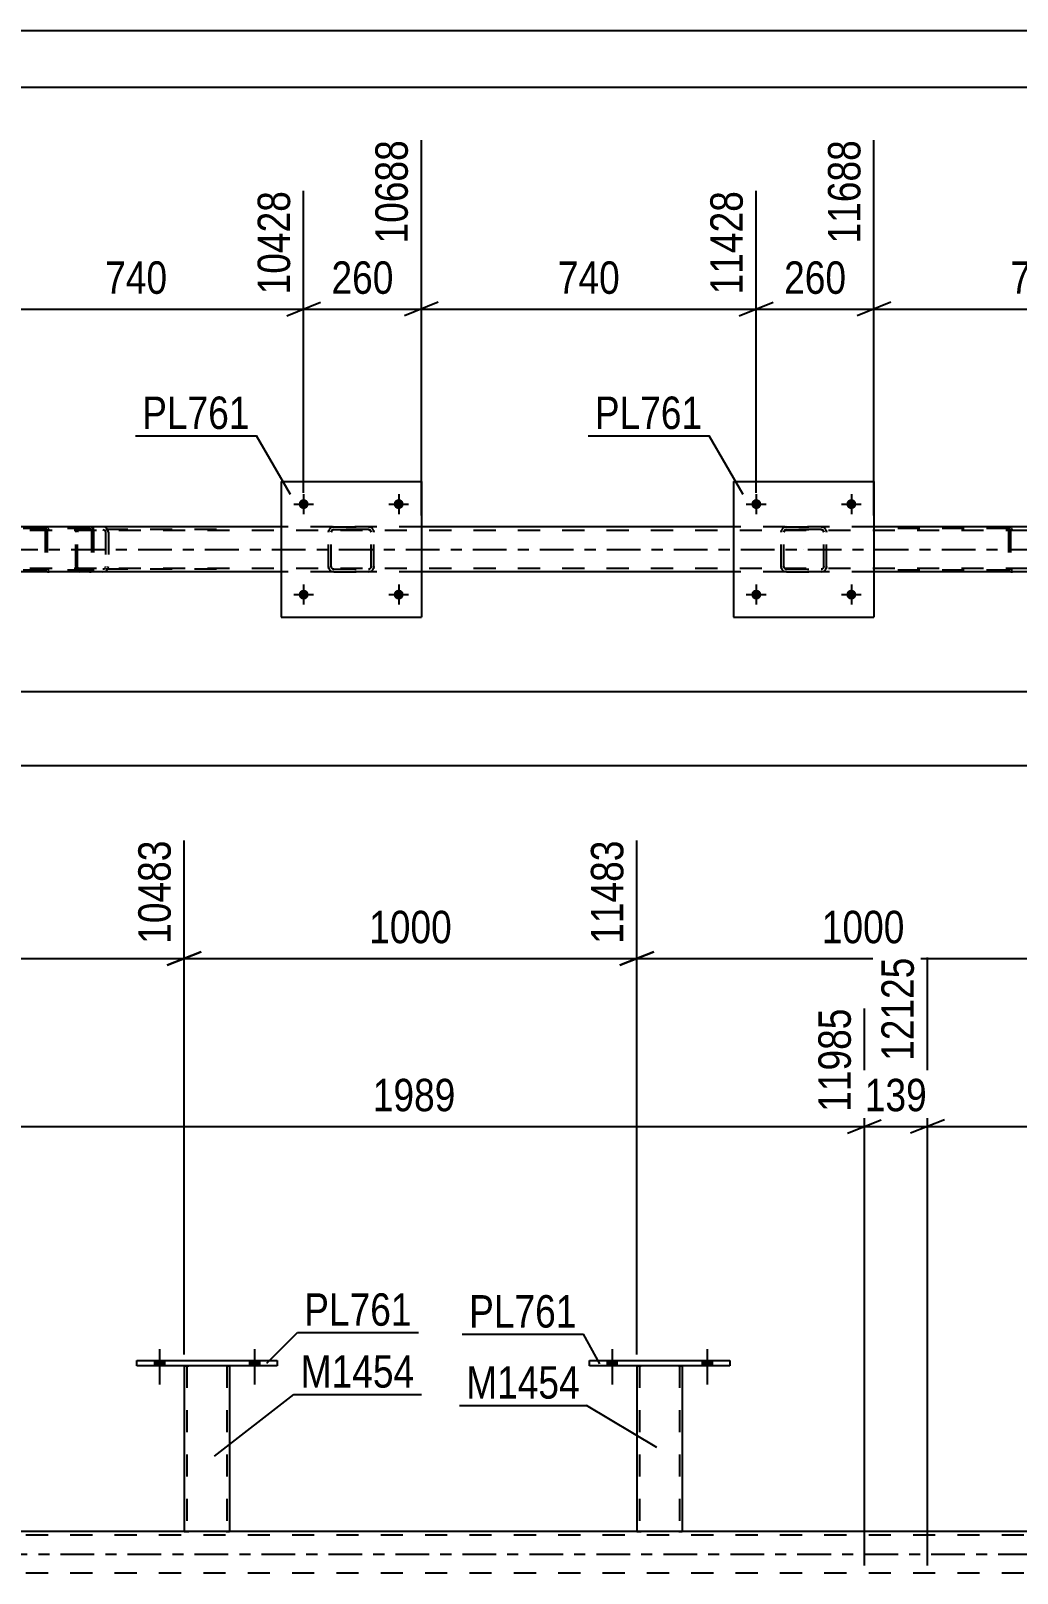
# Model space of a CAD drawing. Header units: millimetres. Extents: x 0 to 841, y 0 to 594.
# Drawn here: x 484 to 571.1, y 457.7 to 594 of the extents above; entities that cross this region are included whole.
import ezdxf

# ---------------------------------------------------------------- set-up
doc = ezdxf.new("R2010")
doc.units = ezdxf.units.MM
doc.linetypes.add('DXK_LINE_DOT2', pattern=[3.9198, 1.9599, -1.9599])
doc.linetypes.add('DXK_LINE_DOT3', pattern=[5.9187, 2.979, -0.9799, 0.9799, -0.9799])
doc.styles.add('Arial Narrow', font='ARIALN.TTF', dxfattribs={"height": 0.2})

# ---------------------------------------------------------------- blocks, each defined once
blk = doc.blocks.new('Unknown-318885883-1135')
at = {"color": 5, "linetype": 'Continuous'}
for p, q in [((841, 594), (0, 594)), ((836, 589), (5, 589))]:
    blk.add_line(p, q, dxfattribs=at)
blk = doc.blocks.new('Part-318885883-5160 - 5088')
at = {"color": 7, "linetype": 'DXK_LINE_DOT2'}
for p, q in [((487.99, 549.87), (487.97, 549.69)), ((487.97, 546.65), (487.97, 549.69)), ((488.05, 550.03), (487.99, 549.87)), ((488.14, 550.13), (488.05, 550.03)), ((488.11, 549.69), (488.12, 549.78)), ((488.11, 546.65), (488.11, 549.69)), ((488.12, 549.78), (488.15, 549.86)), ((488.24, 550.17), (488.14, 550.13)), ((488.15, 549.86), (488.19, 549.91)), ((488.19, 549.91), (488.24, 549.93)), ((500.4, 550.17), (488.24, 550.17)), ((500.4, 549.93), (488.24, 549.93)), ((489.52, 549.93), (489.52, 550.17)), ((490.53, 550.13), (490.33, 550.17)), ((490.33, 549.93), (490.43, 549.91)), ((490.43, 549.91), (490.51, 549.86)), ((490.51, 549.86), (490.56, 549.78)), ((490.56, 549.78), (490.58, 549.69)), ((490.58, 549.69), (490.58, 546.65)), ((490.82, 549.77), (490.8, 549.87)), ((490.84, 549.69), (490.82, 549.77)), ((490.84, 549.69), (490.84, 546.65)), ((487.97, 546.65), (487.99, 546.46)), ((488.12, 546.55), (488.11, 546.65)), ((490.58, 546.65), (490.56, 546.55)), ((490.82, 546.56), (490.84, 546.65)), ((487.99, 546.46), (488.05, 546.31)), ((488.05, 546.31), (488.14, 546.2)), ((488.15, 546.48), (488.12, 546.55)), ((488.14, 546.2), (488.24, 546.17)), ((488.19, 546.42), (488.15, 546.48)), ((488.24, 546.41), (488.19, 546.42)), ((500.4, 546.41), (488.24, 546.41)), ((500.4, 546.17), (488.24, 546.17)), ((489.52, 546.17), (489.52, 546.41)), ((490.43, 546.42), (490.33, 546.41)), ((490.33, 546.17), (490.53, 546.2)), ((490.51, 546.48), (490.43, 546.42)), ((490.56, 546.55), (490.51, 546.48)), ((490.8, 546.46), (490.82, 546.56))]:
    blk.add_line(p, q, dxfattribs=at)
for centre, start, end in [((490.35, 549.67), 23.8494, 68.8059), ((490.35, 546.66), 291.1941, 336.1506)]:
    blk.add_arc(centre, 0.492, start, end, dxfattribs=at)
blk = doc.blocks.new('Part-318885883-5200 - 5088')
at = {"color": 7, "linetype": 'DXK_LINE_DOT2'}
for p, q in [((489.18, 550.17), (473.85, 550.17)), ((489.18, 550.01), (473.85, 550.01)), ((485.29, 549.97), (485.26, 549.85)), ((485.26, 549.85), (485.26, 546.49)), ((485.43, 549.85), (485.44, 549.91)), ((485.43, 549.85), (485.43, 546.49)), ((485.44, 549.91), (485.48, 549.96)), ((485.6, 550.17), (485.47, 550.14)), ((485.48, 549.96), (485.54, 549.99)), ((485.54, 549.99), (485.6, 550.01)), ((489.31, 550.14), (489.18, 550.17)), ((489.18, 550.01), (489.24, 549.99)), ((489.24, 549.99), (489.27, 549.98)), ((489.27, 549.98), (489.3, 549.96)), ((489.3, 549.96), (489.33, 549.91)), ((489.33, 549.91), (489.35, 549.85)), ((489.35, 549.85), (489.35, 546.49)), ((489.52, 549.85), (489.49, 549.97)), ((489.52, 549.85), (489.52, 546.49)), ((489.18, 546.33), (473.85, 546.33)), ((489.18, 546.17), (473.85, 546.17)), ((485.26, 546.49), (485.29, 546.36)), ((485.44, 546.43), (485.43, 546.49)), ((485.48, 546.37), (485.44, 546.43)), ((485.47, 546.19), (485.6, 546.17)), ((485.48, 546.37), (485.51, 546.35)), ((485.51, 546.35), (485.54, 546.34)), ((485.54, 546.34), (485.6, 546.33)), ((489.24, 546.34), (489.18, 546.33)), ((489.18, 546.17), (489.31, 546.19)), ((489.3, 546.37), (489.24, 546.34)), ((489.33, 546.43), (489.3, 546.37)), ((489.35, 546.49), (489.33, 546.43)), ((489.49, 546.36), (489.52, 546.49))]:
    blk.add_line(p, q, dxfattribs=at)
for centre, start, end in [((485.59, 549.83), 110.7583, 155.68), ((489.19, 549.83), 24.32, 69.2417), ((485.59, 546.5), 204.32, 249.2417), ((489.19, 546.5), 290.7583, 335.68)]:
    blk.add_arc(centre, 0.331, start, end, dxfattribs=at)
blk = doc.blocks.new('Part-318885883-5117 - 5088')
at = {"color": 7, "linetype": 'DXK_LINE_DOT2'}
for p, q in [((768.09, 549.85), (90.98, 549.85)), ((518.49, 550.17), (506.09, 550.17)), ((558.49, 550.17), (546.09, 550.17)), ((768.09, 546.49), (90.98, 546.49)), ((518.49, 546.17), (506.09, 546.17)), ((558.49, 546.17), (546.09, 546.17))]:
    blk.add_line(p, q, dxfattribs=at)
at = {"color": 2, "linetype": 'Continuous'}
for p, q in [((506.09, 550.17), (478.49, 550.17)), ((546.09, 550.17), (518.49, 550.17)), ((586.1, 550.17), (558.49, 550.17)), ((506.09, 546.17), (478.49, 546.17)), ((546.09, 546.17), (518.49, 546.17)), ((586.1, 546.17), (558.49, 546.17))]:
    blk.add_line(p, q, dxfattribs=at)
at = {"color": 7, "linetype": 'DXK_LINE_DOT3'}
blk.add_line((90.98, 548.17), (768.09, 548.17), dxfattribs=at)
blk = doc.blocks.new('Part-318885883-5227 - 5088')
at = {"color": 2, "linetype": 'Continuous'}
for p, q in [((506.09, 554.17), (506.09, 542.17)), ((506.09, 554.17), (518.49, 554.17)), ((518.49, 554.17), (518.49, 542.17)), ((506.09, 542.17), (518.49, 542.17))]:
    blk.add_line(p, q, dxfattribs=at)
blk = doc.blocks.new('Part-318885883-5187 - 5088')
at = {"color": 7, "linetype": 'DXK_LINE_DOT2'}
for p, q in [((574.31, 550.17), (558.98, 550.17)), ((574.31, 550.01), (558.98, 550.01)), ((570.42, 549.97), (570.39, 549.85)), ((570.39, 549.85), (570.39, 546.49)), ((570.56, 549.85), (570.58, 549.91)), ((570.56, 549.85), (570.56, 546.49)), ((570.58, 549.91), (570.61, 549.96)), ((570.74, 550.17), (570.6, 550.14)), ((570.61, 549.96), (570.67, 549.99)), ((570.67, 549.99), (570.74, 550.01)), ((574.44, 550.14), (574.31, 550.17)), ((574.31, 550.01), (574.38, 549.99)), ((574.38, 549.99), (574.4, 549.98)), ((574.4, 549.98), (574.43, 549.96)), ((574.43, 549.96), (574.47, 549.91)), ((574.47, 549.91), (574.48, 549.85)), ((574.48, 549.85), (574.48, 546.49)), ((574.65, 549.85), (574.63, 549.97)), ((574.65, 549.85), (574.65, 546.49)), ((574.31, 546.33), (558.98, 546.33)), ((574.31, 546.17), (558.98, 546.17)), ((570.39, 546.49), (570.42, 546.36)), ((570.58, 546.43), (570.56, 546.49)), ((570.61, 546.37), (570.58, 546.43)), ((570.6, 546.19), (570.74, 546.17)), ((570.61, 546.37), (570.65, 546.35)), ((570.65, 546.35), (570.67, 546.34)), ((570.67, 546.34), (570.74, 546.33)), ((574.38, 546.34), (574.31, 546.33)), ((574.31, 546.17), (574.44, 546.19)), ((574.43, 546.37), (574.38, 546.34)), ((574.47, 546.43), (574.43, 546.37)), ((574.48, 546.49), (574.47, 546.43)), ((574.63, 546.36), (574.65, 546.49))]:
    blk.add_line(p, q, dxfattribs=at)
for centre, start, end in [((570.72, 549.83), 110.7583, 155.68), ((574.32, 549.83), 24.32, 69.2417), ((570.72, 546.5), 204.32, 249.2417), ((574.32, 546.5), 290.7583, 335.68)]:
    blk.add_arc(centre, 0.331, start, end, dxfattribs=at)
blk = doc.blocks.new('Part-318885883-5274 - 5088')
at = {"color": 7, "linetype": 'DXK_LINE_DOT2'}
for p, q in [((510.29, 549.69), (510.33, 549.87)), ((510.33, 549.87), (510.29, 549.69)), ((510.29, 546.65), (510.29, 549.69)), ((510.53, 549.69), (510.55, 549.78)), ((510.55, 549.78), (510.53, 549.69)), ((510.53, 546.65), (510.53, 549.69)), ((510.55, 549.78), (510.6, 549.86)), ((510.6, 549.86), (510.55, 549.78)), ((510.59, 550.13), (510.77, 550.17)), ((510.77, 550.17), (510.59, 550.13)), ((510.6, 549.86), (510.68, 549.91)), ((510.68, 549.91), (510.6, 549.86)), ((510.68, 549.91), (510.77, 549.93)), ((510.77, 549.93), (510.68, 549.91)), ((510.77, 550.17), (513.81, 550.17)), ((510.77, 550.17), (510.77, 550.17)), ((510.77, 550.17), (513.81, 550.17)), ((510.77, 549.93), (513.81, 549.93)), ((510.77, 549.93), (510.77, 549.93)), ((513.81, 549.93), (510.77, 549.93)), ((513.81, 550.17), (513.81, 550.17)), ((513.81, 550.17), (514, 550.13)), ((514, 550.13), (513.81, 550.17)), ((513.81, 549.93), (513.81, 549.93)), ((513.81, 549.93), (513.91, 549.91)), ((513.91, 549.91), (513.81, 549.93)), ((513.91, 549.91), (513.98, 549.86)), ((513.98, 549.86), (513.91, 549.91)), ((513.98, 549.86), (514.04, 549.78)), ((514.04, 549.78), (513.98, 549.86)), ((514.04, 549.78), (514.05, 549.69)), ((514.05, 549.69), (514.04, 549.78)), ((514.05, 546.65), (514.05, 549.69)), ((514.26, 549.87), (514.29, 549.69)), ((514.29, 549.69), (514.26, 549.87)), ((514.29, 546.65), (514.29, 549.69)), ((510.33, 546.46), (510.29, 546.65)), ((510.29, 546.65), (510.33, 546.46)), ((510.55, 546.55), (510.53, 546.65)), ((510.53, 546.65), (510.55, 546.55)), ((514.05, 546.65), (514.04, 546.55)), ((514.04, 546.55), (514.05, 546.65)), ((514.29, 546.65), (514.26, 546.46)), ((514.26, 546.46), (514.29, 546.65)), ((510.6, 546.48), (510.55, 546.55)), ((510.55, 546.55), (510.6, 546.48)), ((510.77, 546.17), (510.59, 546.2)), ((510.59, 546.2), (510.77, 546.17)), ((510.68, 546.42), (510.6, 546.48)), ((510.6, 546.48), (510.68, 546.42)), ((510.77, 546.41), (510.68, 546.42)), ((510.68, 546.42), (510.77, 546.41)), ((510.77, 546.41), (513.81, 546.41)), ((510.77, 546.41), (510.77, 546.41)), ((510.77, 546.41), (513.81, 546.41)), ((510.77, 546.17), (513.81, 546.17)), ((510.77, 546.17), (510.77, 546.17)), ((510.77, 546.17), (513.81, 546.17)), ((513.91, 546.42), (513.81, 546.41)), ((513.81, 546.41), (513.91, 546.42)), ((513.81, 546.41), (513.81, 546.41)), ((514, 546.2), (513.81, 546.17)), ((513.81, 546.17), (514, 546.2)), ((513.81, 546.17), (513.81, 546.17)), ((513.98, 546.48), (513.91, 546.42)), ((513.91, 546.42), (513.98, 546.48)), ((514.04, 546.55), (513.98, 546.48)), ((513.98, 546.48), (514.04, 546.55))]:
    blk.add_line(p, q, dxfattribs=at)
at = {"color": 7, "linetype": 'DXK_LINE_DOT3'}
blk.add_line((512.29, 548.17), (512.29, 548.17), dxfattribs=at)
at = {"color": 7, "linetype": 'DXK_LINE_DOT2'}
for centre, start, end in [((510.77, 549.69), 112.5, 157.5), ((510.77, 549.69), 112.5, 157.5), ((513.81, 549.69), 22.5, 67.5), ((513.81, 549.69), 22.5, 67.5), ((510.77, 546.65), 202.5, 247.5), ((510.77, 546.65), 202.5, 247.5), ((513.81, 546.65), 292.5, 337.5), ((513.81, 546.65), 292.5, 337.5)]:
    blk.add_arc(centre, 0.48, start, end, dxfattribs=at)
blk = doc.blocks.new('Bolt-318885883-5310 - 5088')
at = {"linetype": 'Continuous'}
for points in [[(508.53, 552.17, -1), (507.65, 552.17, -1)], [(516.93, 552.17, -1), (516.05, 552.17, -1)]]:
    blk.add_hatch(color=1, dxfattribs=at).paths.add_polyline_path(points)
at = {"color": 1, "linetype": 'Continuous'}
for p, q in [((507.21, 552.17), (508.97, 552.17)), ((508.09, 553.05), (508.09, 551.29)), ((515.61, 552.17), (517.37, 552.17)), ((516.49, 553.05), (516.49, 551.29))]:
    blk.add_line(p, q, dxfattribs=at)
blk = doc.blocks.new('Bolt-318885883-5311 - 5088')
at = {"linetype": 'Continuous'}
for points in [[(508.53, 544.17, -1), (507.65, 544.17, -1)], [(516.93, 544.17, -1), (516.05, 544.17, -1)]]:
    blk.add_hatch(color=1, dxfattribs=at).paths.add_polyline_path(points)
at = {"color": 1, "linetype": 'Continuous'}
for p, q in [((507.21, 544.17), (508.97, 544.17)), ((508.09, 545.05), (508.09, 543.29)), ((515.61, 544.17), (517.37, 544.17)), ((516.49, 545.05), (516.49, 543.29))]:
    blk.add_line(p, q, dxfattribs=at)
blk = doc.blocks.new('Part-318885883-5338 - 5088')
at = {"color": 7, "linetype": 'DXK_LINE_DOT2'}
for p, q in [((550.29, 549.69), (550.33, 549.87)), ((550.33, 549.87), (550.29, 549.69)), ((550.29, 546.65), (550.29, 549.69)), ((550.53, 549.69), (550.55, 549.78)), ((550.55, 549.78), (550.53, 549.69)), ((550.53, 546.65), (550.53, 549.69)), ((550.55, 549.78), (550.6, 549.86)), ((550.6, 549.86), (550.55, 549.78)), ((550.59, 550.13), (550.77, 550.17)), ((550.77, 550.17), (550.59, 550.13)), ((550.6, 549.86), (550.68, 549.91)), ((550.68, 549.91), (550.6, 549.86)), ((550.68, 549.91), (550.77, 549.93)), ((550.77, 549.93), (550.68, 549.91)), ((550.77, 550.17), (553.81, 550.17)), ((550.77, 550.17), (550.77, 550.17)), ((550.77, 550.17), (553.81, 550.17)), ((550.77, 549.93), (553.81, 549.93)), ((550.77, 549.93), (550.77, 549.93)), ((553.81, 549.93), (550.77, 549.93)), ((553.81, 550.17), (553.81, 550.17)), ((553.81, 550.17), (554, 550.13)), ((554, 550.13), (553.81, 550.17)), ((553.81, 549.93), (553.81, 549.93)), ((553.81, 549.93), (553.9, 549.91)), ((553.9, 549.91), (553.81, 549.93)), ((553.9, 549.91), (553.98, 549.86)), ((553.98, 549.86), (553.9, 549.91)), ((553.98, 549.86), (554.03, 549.78)), ((554.03, 549.78), (553.98, 549.86)), ((554.03, 549.78), (554.05, 549.69)), ((554.05, 549.69), (554.03, 549.78)), ((554.05, 546.65), (554.05, 549.69)), ((554.26, 549.87), (554.29, 549.69)), ((554.29, 549.69), (554.26, 549.87)), ((554.29, 546.65), (554.29, 549.69)), ((550.33, 546.46), (550.29, 546.65)), ((550.29, 546.65), (550.33, 546.46)), ((550.55, 546.55), (550.53, 546.65)), ((550.53, 546.65), (550.55, 546.55)), ((554.05, 546.65), (554.03, 546.55)), ((554.03, 546.55), (554.05, 546.65)), ((554.29, 546.65), (554.26, 546.46)), ((554.26, 546.46), (554.29, 546.65)), ((550.6, 546.48), (550.55, 546.55)), ((550.55, 546.55), (550.6, 546.48)), ((550.77, 546.17), (550.59, 546.2)), ((550.59, 546.2), (550.77, 546.17)), ((550.68, 546.42), (550.6, 546.48)), ((550.6, 546.48), (550.68, 546.42)), ((550.77, 546.41), (550.68, 546.42)), ((550.68, 546.42), (550.77, 546.41)), ((550.77, 546.41), (553.81, 546.41)), ((550.77, 546.41), (550.77, 546.41)), ((550.77, 546.41), (553.81, 546.41)), ((550.77, 546.17), (553.81, 546.17)), ((550.77, 546.17), (550.77, 546.17)), ((550.77, 546.17), (553.81, 546.17)), ((553.9, 546.42), (553.81, 546.41)), ((553.81, 546.41), (553.9, 546.42)), ((553.81, 546.41), (553.81, 546.41)), ((554, 546.2), (553.81, 546.17)), ((553.81, 546.17), (554, 546.2)), ((553.81, 546.17), (553.81, 546.17)), ((553.98, 546.48), (553.9, 546.42)), ((553.9, 546.42), (553.98, 546.48)), ((554.03, 546.55), (553.98, 546.48)), ((553.98, 546.48), (554.03, 546.55))]:
    blk.add_line(p, q, dxfattribs=at)
at = {"color": 7, "linetype": 'DXK_LINE_DOT3'}
blk.add_line((552.29, 548.17), (552.29, 548.17), dxfattribs=at)
at = {"color": 7, "linetype": 'DXK_LINE_DOT2'}
for centre, start, end in [((550.77, 549.69), 112.5, 157.5), ((550.77, 549.69), 112.5, 157.5), ((553.81, 549.69), 22.5, 67.5), ((553.81, 549.69), 22.5, 67.5), ((550.77, 546.65), 202.5, 247.5), ((550.77, 546.65), 202.5, 247.5), ((553.81, 546.65), 292.5, 337.5), ((553.81, 546.65), 292.5, 337.5)]:
    blk.add_arc(centre, 0.48, start, end, dxfattribs=at)
blk = doc.blocks.new('Part-318885883-5343 - 5088')
at = {"color": 2, "linetype": 'Continuous'}
for p, q in [((546.09, 554.17), (546.09, 542.17)), ((546.09, 554.17), (558.49, 554.17)), ((558.49, 554.17), (558.49, 542.17)), ((546.09, 542.17), (558.49, 542.17))]:
    blk.add_line(p, q, dxfattribs=at)
blk = doc.blocks.new('Bolt-318885883-5344 - 5088')
at = {"linetype": 'Continuous'}
for points in [[(548.53, 544.17, -1), (547.65, 544.17, -1)], [(556.93, 544.17, -1), (556.05, 544.17, -1)]]:
    blk.add_hatch(color=1, dxfattribs=at).paths.add_polyline_path(points)
at = {"color": 1, "linetype": 'Continuous'}
for p, q in [((547.21, 544.17), (548.97, 544.17)), ((548.09, 545.05), (548.09, 543.29)), ((555.61, 544.17), (557.37, 544.17)), ((556.49, 545.05), (556.49, 543.29))]:
    blk.add_line(p, q, dxfattribs=at)
blk = doc.blocks.new('Bolt-318885883-5345 - 5088')
at = {"linetype": 'Continuous'}
for points in [[(548.53, 552.17, -1), (547.65, 552.17, -1)], [(556.93, 552.17, -1), (556.05, 552.17, -1)]]:
    blk.add_hatch(color=1, dxfattribs=at).paths.add_polyline_path(points)
at = {"color": 1, "linetype": 'Continuous'}
for p, q in [((547.21, 552.17), (548.97, 552.17)), ((548.09, 553.05), (548.09, 551.29)), ((555.61, 552.17), (557.37, 552.17)), ((556.49, 553.05), (556.49, 551.29))]:
    blk.add_line(p, q, dxfattribs=at)
blk = doc.blocks.new('Part-318885883-3475 - 3341')
at = {"color": 2, "linetype": 'Continuous'}
for p, q in [((493.34, 476.48), (505.74, 476.48)), ((493.34, 476), (493.34, 476.48)), ((505.74, 476), (493.34, 476)), ((505.74, 476.48), (505.74, 476))]:
    blk.add_line(p, q, dxfattribs=at)
blk = doc.blocks.new('Bolt-318885883-3463 - 3341')
at = {"linetype": 'Continuous'}
for points in [[(494.9, 476), (495.78, 476), (495.78, 476.48), (494.9, 476.48)], [(503.3, 476), (504.18, 476), (504.18, 476.48), (503.3, 476.48)]]:
    blk.add_hatch(color=1, dxfattribs=at).paths.add_polyline_path(points)
at = {"color": 1, "linetype": 'Continuous'}
for p, q in [((495.34, 477.48), (495.34, 474.36)), ((503.74, 477.48), (503.74, 474.36)), ((494.9, 476.48), (494.9, 476)), ((495.78, 476.48), (495.78, 476)), ((503.3, 476.48), (503.3, 476)), ((504.18, 476.48), (504.18, 476))]:
    blk.add_line(p, q, dxfattribs=at)
blk = doc.blocks.new('Bolt-318885883-3464 - 3341')
at = {"linetype": 'Continuous'}
for points in [[(494.9, 476), (495.78, 476), (495.78, 476.48), (494.9, 476.48)], [(503.3, 476), (504.18, 476), (504.18, 476.48), (503.3, 476.48)]]:
    blk.add_hatch(color=1, dxfattribs=at).paths.add_polyline_path(points)
at = {"color": 1, "linetype": 'Continuous'}
for p, q in [((495.34, 477.48), (495.34, 474.36)), ((503.74, 477.48), (503.74, 474.36)), ((494.9, 476.48), (494.9, 476)), ((495.78, 476.48), (495.78, 476)), ((503.3, 476.48), (503.3, 476)), ((504.18, 476.48), (504.18, 476))]:
    blk.add_line(p, q, dxfattribs=at)
blk = doc.blocks.new('Part-318885883-3480 - 3341')
at = {"color": 7, "linetype": 'DXK_LINE_DOT2'}
for p, q in [((497.54, 476.01), (497.54, 476.01)), ((497.54, 476.01), (497.54, 476)), ((497.54, 476), (497.54, 476.01)), ((497.58, 476.01), (497.54, 476.01)), ((497.54, 476.01), (497.58, 476.01)), ((497.68, 476.01), (497.58, 476.01)), ((497.58, 476.01), (497.68, 476.01)), ((497.83, 476.01), (497.68, 476.01)), ((497.68, 476.01), (497.83, 476.01)), ((497.78, 476.01), (497.78, 476.01)), ((497.78, 476.01), (497.78, 461.36)), ((497.8, 476.01), (497.78, 476.01)), ((497.78, 476.01), (497.8, 476.01)), ((497.85, 476.01), (497.8, 476.01)), ((497.8, 476.01), (497.85, 476.01)), ((501.24, 476.01), (497.83, 476.01)), ((501.24, 476.01), (497.83, 476.01)), ((501.15, 476.01), (497.85, 476.01)), ((497.85, 476.01), (497.93, 476.01)), ((501.23, 476.01), (497.93, 476.01)), ((501.23, 476.01), (501.15, 476.01)), ((501.28, 476.01), (501.23, 476.01)), ((501.23, 476.01), (501.28, 476.01)), ((501.24, 476.01), (501.4, 476.01)), ((501.4, 476.01), (501.24, 476.01)), ((501.3, 476.01), (501.28, 476.01)), ((501.28, 476.01), (501.3, 476.01)), ((501.3, 476.01), (501.3, 476.01)), ((501.3, 476.01), (501.3, 461.36)), ((501.4, 476.01), (501.5, 476.01)), ((501.5, 476.01), (501.4, 476.01)), ((501.5, 476.01), (501.54, 476.01)), ((501.54, 476.01), (501.5, 476.01)), ((501.54, 476.01), (501.54, 476.01)), ((501.54, 476.01), (501.54, 476)), ((501.54, 476), (501.54, 476.01)), ((497.54, 461.36), (497.58, 461.36)), ((497.58, 461.36), (497.68, 461.36)), ((497.68, 461.36), (497.83, 461.36)), ((497.8, 461.36), (497.78, 461.36)), ((497.78, 461.36), (497.8, 461.36)), ((497.85, 461.36), (497.8, 461.36)), ((497.8, 461.36), (497.85, 461.36)), ((501.24, 461.36), (497.83, 461.36)), ((501.15, 461.36), (497.85, 461.36)), ((497.85, 461.36), (497.93, 461.36)), ((501.28, 461.36), (497.93, 461.36)), ((501.23, 461.36), (501.15, 461.36)), ((501.28, 461.36), (501.23, 461.36)), ((501.24, 461.36), (501.4, 461.36)), ((501.3, 461.36), (501.28, 461.36)), ((501.28, 461.36), (501.3, 461.36)), ((501.4, 461.36), (501.5, 461.36)), ((501.5, 461.36), (501.54, 461.36))]:
    blk.add_line(p, q, dxfattribs=at)
at = {"color": 2, "linetype": 'Continuous'}
for p, q in [((497.54, 476), (497.54, 461.36)), ((501.54, 476), (501.54, 461.36)), ((497.58, 461.36), (497.54, 461.36)), ((497.68, 461.36), (497.58, 461.36)), ((497.83, 461.36), (497.68, 461.36)), ((501.24, 461.36), (497.83, 461.36)), ((501.4, 461.36), (501.24, 461.36)), ((501.5, 461.36), (501.4, 461.36)), ((501.54, 461.36), (501.5, 461.36))]:
    blk.add_line(p, q, dxfattribs=at)
blk = doc.blocks.new('Bolt-318885883-3874 - 3341')
at = {"linetype": 'Continuous'}
for points in [[(534.9, 476), (535.78, 476), (535.78, 476.48), (534.9, 476.48)], [(543.3, 476), (544.18, 476), (544.18, 476.48), (543.3, 476.48)]]:
    blk.add_hatch(color=1, dxfattribs=at).paths.add_polyline_path(points)
at = {"color": 1, "linetype": 'Continuous'}
for p, q in [((535.34, 477.48), (535.34, 474.36)), ((543.74, 477.48), (543.74, 474.36)), ((534.9, 476.48), (534.9, 476)), ((535.78, 476.48), (535.78, 476)), ((543.3, 476.48), (543.3, 476)), ((544.18, 476.48), (544.18, 476))]:
    blk.add_line(p, q, dxfattribs=at)
blk = doc.blocks.new('Part-318885883-3733 - 3341')
at = {"color": 7, "linetype": 'DXK_LINE_DOT2'}
for p, q in [((799.09, 461.04), (78.22, 461.04)), ((501.54, 461.36), (497.54, 461.36)), ((541.54, 461.36), (537.54, 461.36)), ((799.09, 457.68), (78.22, 457.68))]:
    blk.add_line(p, q, dxfattribs=at)
at = {"color": 2, "linetype": 'Continuous'}
for p, q in [((497.54, 461.36), (461.54, 461.36)), ((537.54, 461.36), (501.54, 461.36)), ((577.54, 461.36), (541.54, 461.36))]:
    blk.add_line(p, q, dxfattribs=at)
at = {"color": 7, "linetype": 'DXK_LINE_DOT3'}
blk.add_line((78.22, 459.36), (799.09, 459.36), dxfattribs=at)
blk = doc.blocks.new('Part-318885883-3872 - 3341')
at = {"color": 2, "linetype": 'Continuous'}
for p, q in [((533.34, 476.48), (545.74, 476.48)), ((533.34, 476), (533.34, 476.48)), ((545.74, 476), (533.34, 476)), ((545.74, 476.48), (545.74, 476))]:
    blk.add_line(p, q, dxfattribs=at)
blk = doc.blocks.new('Part-318885883-3867 - 3341')
at = {"color": 7, "linetype": 'DXK_LINE_DOT2'}
for p, q in [((537.54, 476.01), (537.54, 476.01)), ((537.54, 476.01), (537.54, 476)), ((537.54, 476), (537.54, 476.01)), ((537.57, 476.01), (537.54, 476.01)), ((537.54, 476.01), (537.57, 476.01)), ((537.68, 476.01), (537.57, 476.01)), ((537.57, 476.01), (537.68, 476.01)), ((537.83, 476.01), (537.68, 476.01)), ((537.68, 476.01), (537.83, 476.01)), ((537.78, 476.01), (537.78, 476.01)), ((537.78, 476.01), (537.78, 461.36)), ((537.79, 476.01), (537.78, 476.01)), ((537.78, 476.01), (537.79, 476.01)), ((537.85, 476.01), (537.79, 476.01)), ((537.79, 476.01), (537.85, 476.01)), ((541.24, 476.01), (537.83, 476.01)), ((541.24, 476.01), (537.83, 476.01)), ((541.15, 476.01), (537.85, 476.01)), ((537.85, 476.01), (537.92, 476.01)), ((541.23, 476.01), (537.92, 476.01)), ((541.23, 476.01), (541.15, 476.01)), ((541.28, 476.01), (541.23, 476.01)), ((541.23, 476.01), (541.28, 476.01)), ((541.24, 476.01), (541.39, 476.01)), ((541.39, 476.01), (541.24, 476.01)), ((541.3, 476.01), (541.28, 476.01)), ((541.28, 476.01), (541.3, 476.01)), ((541.3, 476.01), (541.3, 476.01)), ((541.3, 476.01), (541.3, 461.36)), ((541.39, 476.01), (541.5, 476.01)), ((541.5, 476.01), (541.39, 476.01)), ((541.5, 476.01), (541.54, 476.01)), ((541.54, 476.01), (541.5, 476.01)), ((541.54, 476.01), (541.54, 476.01)), ((541.54, 476.01), (541.54, 476)), ((541.54, 476), (541.54, 476.01)), ((537.54, 461.36), (537.57, 461.36)), ((537.57, 461.36), (537.68, 461.36)), ((537.68, 461.36), (537.83, 461.36)), ((537.79, 461.36), (537.78, 461.36)), ((537.78, 461.36), (537.79, 461.36)), ((537.85, 461.36), (537.79, 461.36)), ((537.79, 461.36), (537.85, 461.36)), ((541.24, 461.36), (537.83, 461.36)), ((541.15, 461.36), (537.85, 461.36)), ((537.85, 461.36), (537.92, 461.36)), ((541.28, 461.36), (537.92, 461.36)), ((541.23, 461.36), (541.15, 461.36)), ((541.28, 461.36), (541.23, 461.36)), ((541.24, 461.36), (541.39, 461.36)), ((541.3, 461.36), (541.28, 461.36)), ((541.28, 461.36), (541.3, 461.36)), ((541.39, 461.36), (541.5, 461.36)), ((541.5, 461.36), (541.54, 461.36))]:
    blk.add_line(p, q, dxfattribs=at)
at = {"color": 2, "linetype": 'Continuous'}
for p, q in [((537.54, 476), (537.54, 461.36)), ((541.54, 476), (541.54, 461.36)), ((537.57, 461.36), (537.54, 461.36)), ((537.68, 461.36), (537.57, 461.36)), ((537.83, 461.36), (537.68, 461.36)), ((541.24, 461.36), (537.83, 461.36)), ((541.39, 461.36), (541.24, 461.36)), ((541.5, 461.36), (541.39, 461.36)), ((541.54, 461.36), (541.5, 461.36))]:
    blk.add_line(p, q, dxfattribs=at)
blk = doc.blocks.new('Bolt-318885883-3873 - 3341')
at = {"linetype": 'Continuous'}
for points in [[(534.9, 476), (535.78, 476), (535.78, 476.48), (534.9, 476.48)], [(543.3, 476), (544.18, 476), (544.18, 476.48), (543.3, 476.48)]]:
    blk.add_hatch(color=1, dxfattribs=at).paths.add_polyline_path(points)
at = {"color": 1, "linetype": 'Continuous'}
for p, q in [((535.34, 477.48), (535.34, 474.36)), ((543.74, 477.48), (543.74, 474.36)), ((534.9, 476.48), (534.9, 476)), ((535.78, 476.48), (535.78, 476)), ((543.3, 476.48), (543.3, 476)), ((544.18, 476.48), (544.18, 476))]:
    blk.add_line(p, q, dxfattribs=at)
blk = doc.blocks.new('StraightDimension-318885883-16786 - 5088')
at = {"color": 7, "linetype": 'Continuous'}
for p, q in [((518.49, 551.17), (518.49, 584.35)), ((548.09, 553.17), (548.09, 579.85)), ((519.99, 570.01), (516.99, 568.81)), ((546.59, 568.81), (549.59, 570.01)), ((518.49, 569.41), (548.09, 569.41))]:
    blk.add_line(p, q, dxfattribs=at)
at = {"color": 0}
blk.add_wipeout([(536.64, 570.16), (536.64, 574.36), (529.95, 574.36), (529.95, 570.16)], dxfattribs=at)
at = {"color": 3, "style": 'Arial Narrow'}
blk.add_text('740', height=2.863, dxfattribs=at).set_placement((530.55, 570.76))
at = {"color": 0, "linetype": 'Continuous'}
blk.add_wipeout([(547.49, 580.45), (543.29, 580.45), (543.29, 570.11), (547.49, 570.11)], dxfattribs=at)
at = {"color": 3, "linetype": 'Continuous', "style": 'Arial Narrow'}
blk.add_text('11428', height=2.863, rotation=90.0002, dxfattribs=at).set_placement((546.89, 570.71))
blk = doc.blocks.new('StraightDimension-318885883-16785 - 5088')
at = {"color": 7, "linetype": 'Continuous'}
for p, q in [((558.49, 551.17), (558.49, 584.35)), ((548.09, 553.17), (548.09, 579.85)), ((546.59, 568.81), (549.59, 570.01)), ((559.99, 570.01), (556.99, 568.81)), ((548.09, 569.41), (558.49, 569.41))]:
    blk.add_line(p, q, dxfattribs=at)
at = {"color": 0}
blk.add_wipeout([(556.63, 570.16), (556.63, 574.36), (549.95, 574.36), (549.95, 570.16)], dxfattribs=at)
at = {"color": 3, "style": 'Arial Narrow'}
blk.add_text('260', height=2.863, dxfattribs=at).set_placement((550.55, 570.76))
at = {"color": 0, "linetype": 'Continuous'}
blk.add_wipeout([(557.89, 584.95), (553.69, 584.95), (553.69, 574.61), (557.89, 574.61)], dxfattribs=at)
at = {"color": 3, "linetype": 'Continuous', "style": 'Arial Narrow'}
blk.add_text('11688', height=2.863, rotation=90.0002, dxfattribs=at).set_placement((557.29, 575.21))
blk = doc.blocks.new('StraightDimension-318885883-5511 - 5088')
at = {"color": 7, "linetype": 'Continuous'}
blk.add_line((90.98, 535.6), (803.55, 535.6), dxfattribs=at)
blk = doc.blocks.new('StraightDimension-318885883-6079 - 5088')
at = {"color": 7, "linetype": 'Continuous'}
blk.add_line((90.34, 529.08), (804.19, 529.08), dxfattribs=at)
blk = doc.blocks.new('StraightDimension-318885883-16784 - 5088')
at = {"color": 7, "linetype": 'Continuous'}
for p, q in [((558.49, 551.17), (558.49, 584.35)), ((588.1, 553.17), (588.1, 579.85)), ((559.99, 570.01), (556.99, 568.81)), ((586.6, 568.81), (589.6, 570.01)), ((558.49, 569.41), (588.1, 569.41))]:
    blk.add_line(p, q, dxfattribs=at)
at = {"color": 0}
blk.add_wipeout([(576.64, 570.16), (576.64, 574.36), (569.95, 574.36), (569.95, 570.16)], dxfattribs=at)
at = {"color": 3, "style": 'Arial Narrow'}
blk.add_text('740', height=2.863, dxfattribs=at).set_placement((570.55, 570.76))
at = {"color": 0, "linetype": 'Continuous'}
blk.add_wipeout([(587.5, 580.45), (583.3, 580.45), (583.3, 570.11), (587.5, 570.11)], dxfattribs=at)
at = {"color": 3, "linetype": 'Continuous', "style": 'Arial Narrow'}
blk.add_text('12428', height=2.863, rotation=90.0002, dxfattribs=at).set_placement((586.9, 570.71))
blk = doc.blocks.new('StraightDimension-318885883-16787 - 5088')
at = {"color": 7, "linetype": 'Continuous'}
for p, q in [((518.49, 551.17), (518.49, 584.35)), ((508.09, 553.17), (508.09, 579.85)), ((506.59, 568.81), (509.59, 570.01)), ((519.99, 570.01), (516.99, 568.81)), ((508.09, 569.41), (518.49, 569.41))]:
    blk.add_line(p, q, dxfattribs=at)
at = {"color": 0}
blk.add_wipeout([(516.64, 570.16), (516.64, 574.36), (509.95, 574.36), (509.95, 570.16)], dxfattribs=at)
at = {"color": 3, "style": 'Arial Narrow'}
blk.add_text('260', height=2.863, dxfattribs=at).set_placement((510.55, 570.76))
at = {"color": 0, "linetype": 'Continuous'}
blk.add_wipeout([(517.89, 584.95), (513.69, 584.95), (513.69, 574.61), (517.89, 574.61)], dxfattribs=at)
at = {"color": 3, "linetype": 'Continuous', "style": 'Arial Narrow'}
blk.add_text('10688', height=2.863, rotation=90.0002, dxfattribs=at).set_placement((517.29, 575.21))
blk = doc.blocks.new('StraightDimension-318885883-16788 - 5088')
at = {"color": 7, "linetype": 'Continuous'}
for p, q in [((478.49, 551.17), (478.49, 582.52)), ((508.09, 553.17), (508.09, 579.85)), ((479.99, 570.01), (476.99, 568.81)), ((506.59, 568.81), (509.59, 570.01)), ((478.49, 569.41), (508.09, 569.41))]:
    blk.add_line(p, q, dxfattribs=at)
at = {"color": 0}
blk.add_wipeout([(496.64, 570.16), (496.64, 574.36), (489.95, 574.36), (489.95, 570.16)], dxfattribs=at)
at = {"color": 3, "style": 'Arial Narrow'}
blk.add_text('740', height=2.863, dxfattribs=at).set_placement((490.55, 570.76))
at = {"color": 0, "linetype": 'Continuous'}
blk.add_wipeout([(507.49, 580.45), (503.29, 580.45), (503.29, 570.11), (507.49, 570.11)], dxfattribs=at)
at = {"color": 3, "linetype": 'Continuous', "style": 'Arial Narrow'}
blk.add_text('10428', height=2.863, rotation=90.0002, dxfattribs=at).set_placement((506.89, 570.71))
blk = doc.blocks.new('StraightDimension-318885883-18418 - 3341')
at = {"color": 7, "linetype": 'Continuous'}
for p, q in [((537.54, 477.01), (537.54, 522.45)), ((577.54, 477.01), (577.54, 522.45)), ((539.04, 512.61), (536.04, 511.41)), ((576.04, 511.41), (579.04, 512.61)), ((537.54, 512.01), (577.54, 512.01))]:
    blk.add_line(p, q, dxfattribs=at)
at = {"color": 0}
blk.add_wipeout([(561.8, 512.76), (561.8, 516.96), (553.28, 516.96), (553.28, 512.76)], dxfattribs=at)
at = {"color": 3, "style": 'Arial Narrow'}
blk.add_text('1000', height=2.863, dxfattribs=at).set_placement((553.88, 513.36))
at = {"color": 0, "linetype": 'Continuous'}
blk.add_wipeout([(576.94, 523.05), (572.74, 523.05), (572.74, 512.71), (576.94, 512.71)], dxfattribs=at)
at = {"color": 3, "linetype": 'Continuous', "style": 'Arial Narrow'}
blk.add_text('12483', height=2.863, rotation=90.0002, dxfattribs=at).set_placement((576.34, 513.31))
blk = doc.blocks.new('StraightDimension-318885883-18419 - 3341')
at = {"color": 7, "linetype": 'Continuous'}
for p, q in [((497.54, 477.01), (497.54, 522.45)), ((537.54, 477.01), (537.54, 522.45)), ((499.04, 512.61), (496.04, 511.41)), ((536.04, 511.41), (539.04, 512.61)), ((497.54, 512.01), (537.54, 512.01))]:
    blk.add_line(p, q, dxfattribs=at)
at = {"color": 0}
blk.add_wipeout([(521.79, 512.76), (521.79, 516.96), (513.28, 516.96), (513.28, 512.76)], dxfattribs=at)
at = {"color": 3, "style": 'Arial Narrow'}
blk.add_text('1000', height=2.863, dxfattribs=at).set_placement((513.88, 513.36))
at = {"color": 0, "linetype": 'Continuous'}
blk.add_wipeout([(536.94, 523.05), (532.74, 523.05), (532.74, 512.71), (536.94, 512.71)], dxfattribs=at)
at = {"color": 3, "linetype": 'Continuous', "style": 'Arial Narrow'}
blk.add_text('11483', height=2.863, rotation=90.0002, dxfattribs=at).set_placement((536.34, 513.31))
blk = doc.blocks.new('StraightDimension-318885883-4835 - 3341')
at = {"color": 7, "linetype": 'Continuous'}
for p, q in [((563.21, 458.36), (563.21, 512.1)), ((642.77, 458.36), (642.77, 507.6)), ((564.71, 497.76), (561.71, 496.56)), ((641.27, 496.56), (644.27, 497.76)), ((563.21, 497.16), (642.77, 497.16))]:
    blk.add_line(p, q, dxfattribs=at)
at = {"color": 0}
blk.add_wipeout([(607.25, 497.91), (607.25, 502.11), (598.74, 502.11), (598.74, 497.91)], dxfattribs=at)
at = {"color": 3, "style": 'Arial Narrow'}
blk.add_text('1989', height=2.863, dxfattribs=at).set_placement((599.34, 498.51))
at = {"color": 0, "linetype": 'Continuous'}
blk.add_wipeout([(642.17, 508.2), (637.97, 508.2), (637.97, 497.86), (642.17, 497.86)], dxfattribs=at)
at = {"color": 3, "linetype": 'Continuous', "style": 'Arial Narrow'}
blk.add_text('14114', height=2.863, rotation=90.0002, dxfattribs=at).set_placement((641.57, 498.46))
blk = doc.blocks.new('StraightDimension-318885883-4797 - 3341')
at = {"color": 7, "linetype": 'Continuous'}
for p, q in [((478.08, 458.36), (478.08, 510.28)), ((557.64, 458.36), (557.64, 507.6)), ((479.58, 497.76), (476.58, 496.56)), ((556.14, 496.56), (559.14, 497.76)), ((478.08, 497.16), (557.64, 497.16))]:
    blk.add_line(p, q, dxfattribs=at)
at = {"color": 0}
blk.add_wipeout([(522.12, 497.91), (522.12, 502.11), (513.6, 502.11), (513.6, 497.91)], dxfattribs=at)
at = {"color": 3, "style": 'Arial Narrow'}
blk.add_text('1989', height=2.863, dxfattribs=at).set_placement((514.2, 498.51))
at = {"color": 0, "linetype": 'Continuous'}
blk.add_wipeout([(557.04, 508.2), (552.84, 508.2), (552.84, 497.86), (557.04, 497.86)], dxfattribs=at)
at = {"color": 3, "linetype": 'Continuous', "style": 'Arial Narrow'}
blk.add_text('11985', height=2.863, rotation=90.0002, dxfattribs=at).set_placement((556.44, 498.46))
blk = doc.blocks.new('StraightDimension-318885883-4816 - 3341')
at = {"color": 7, "linetype": 'Continuous'}
for p, q in [((563.21, 458.36), (563.21, 512.1)), ((557.64, 458.36), (557.64, 507.6)), ((556.14, 496.56), (559.14, 497.76)), ((564.71, 497.76), (561.71, 496.56)), ((557.64, 497.16), (563.21, 497.16))]:
    blk.add_line(p, q, dxfattribs=at)
at = {"color": 0}
blk.add_wipeout([(563.77, 497.91), (563.77, 502.11), (557.08, 502.11), (557.08, 497.91)], dxfattribs=at)
at = {"color": 3, "style": 'Arial Narrow'}
blk.add_text('139', height=2.863, dxfattribs=at).set_placement((557.68, 498.51))
at = {"color": 0, "linetype": 'Continuous'}
blk.add_wipeout([(562.61, 512.7), (558.41, 512.7), (558.41, 502.36), (562.61, 502.36)], dxfattribs=at)
at = {"color": 3, "linetype": 'Continuous', "style": 'Arial Narrow'}
blk.add_text('12125', height=2.863, rotation=90.0002, dxfattribs=at).set_placement((562.01, 502.96))
blk = doc.blocks.new('StraightDimension-318885883-18420 - 3341')
at = {"color": 7, "linetype": 'Continuous'}
for p, q in [((497.54, 477.01), (497.54, 522.45)), ((457.54, 477.01), (457.54, 520.62)), ((459.04, 512.61), (456.04, 511.41)), ((496.04, 511.41), (499.04, 512.61)), ((457.54, 512.01), (497.54, 512.01))]:
    blk.add_line(p, q, dxfattribs=at)
at = {"color": 0}
blk.add_wipeout([(481.79, 512.76), (481.79, 516.96), (473.28, 516.96), (473.28, 512.76)], dxfattribs=at)
at = {"color": 3, "style": 'Arial Narrow'}
blk.add_text('1000', height=2.863, dxfattribs=at).set_placement((473.88, 513.36))
at = {"color": 0, "linetype": 'Continuous'}
blk.add_wipeout([(496.94, 523.05), (492.74, 523.05), (492.74, 512.71), (496.94, 512.71)], dxfattribs=at)
at = {"color": 3, "linetype": 'Continuous', "style": 'Arial Narrow'}
blk.add_text('10483', height=2.863, rotation=90.0002, dxfattribs=at).set_placement((496.34, 513.31))
blk = doc.blocks.new('Mark-318885883-5223 - 5088')
at = {"color": 0}
blk.add_wipeout([(503.32, 558.81), (503.32, 561.81), (493.82, 561.81), (493.82, 558.81)], dxfattribs=at)
blk.add_wipeout([(503.32, 558.81), (503.32, 561.81), (493.82, 561.81), (493.82, 558.81)], dxfattribs=at)
at = {"color": 30, "linetype": 'Continuous'}
for p in [(493.22, 558.21), (506.92, 553.02)]:
    blk.add_line(p, (503.92, 558.21), dxfattribs=at)
at = {"color": 3, "style": 'Arial Narrow'}
blk.add_text('PL761', height=2.863, dxfattribs=at).set_placement((493.82, 558.81))
blk = doc.blocks.new('Mark-318885883-5339 - 5088')
at = {"color": 0}
blk.add_wipeout([(543.32, 558.81), (543.32, 561.81), (533.82, 561.81), (533.82, 558.81)], dxfattribs=at)
blk.add_wipeout([(543.32, 558.81), (543.32, 561.81), (533.82, 561.81), (533.82, 558.81)], dxfattribs=at)
at = {"color": 30, "linetype": 'Continuous'}
for p in [(533.22, 558.21), (546.92, 553.02)]:
    blk.add_line(p, (543.92, 558.21), dxfattribs=at)
at = {"color": 3, "style": 'Arial Narrow'}
blk.add_text('PL761', height=2.863, dxfattribs=at).set_placement((533.82, 558.81))
blk = doc.blocks.new('Mark-318885883-3476 - 3341')
at = {"color": 0}
blk.add_wipeout([(517.89, 474.08), (517.89, 477.08), (507.83, 477.08), (507.83, 474.08)], dxfattribs=at)
blk.add_wipeout([(517.89, 474.08), (517.89, 477.08), (507.83, 477.08), (507.83, 474.08)], dxfattribs=at)
at = {"color": 30, "linetype": 'Continuous'}
for p, q in [((500.2, 468.01), (507.23, 473.48)), ((507.23, 473.48), (518.49, 473.48))]:
    blk.add_line(p, q, dxfattribs=at)
at = {"color": 3, "style": 'Arial Narrow'}
blk.add_text('M1454', height=2.863, dxfattribs=at).set_placement((507.83, 474.08))
blk = doc.blocks.new('Mark-318885883-3471 - 3341')
at = {"color": 0}
blk.add_wipeout([(517.64, 479.55), (517.64, 482.55), (508.14, 482.55), (508.14, 479.55)], dxfattribs=at)
blk.add_wipeout([(517.64, 479.55), (517.64, 482.55), (508.14, 482.55), (508.14, 479.55)], dxfattribs=at)
at = {"color": 30, "linetype": 'Continuous'}
for p, q in [((504.85, 476.25), (507.54, 478.95)), ((507.54, 478.95), (518.24, 478.95))]:
    blk.add_line(p, q, dxfattribs=at)
at = {"color": 3, "style": 'Arial Narrow'}
blk.add_text('PL761', height=2.863, dxfattribs=at).set_placement((508.14, 479.55))
blk = doc.blocks.new('Mark-318885883-3868 - 3341')
at = {"color": 0}
blk.add_wipeout([(532.21, 479.39), (532.21, 482.39), (522.71, 482.39), (522.71, 479.39)], dxfattribs=at)
blk.add_wipeout([(532.21, 479.39), (532.21, 482.39), (522.71, 482.39), (522.71, 479.39)], dxfattribs=at)
at = {"color": 30, "linetype": 'Continuous'}
for p in [(522.11, 478.79), (534.27, 476.19)]:
    blk.add_line(p, (532.81, 478.79), dxfattribs=at)
at = {"color": 3, "style": 'Arial Narrow'}
blk.add_text('PL761', height=2.863, dxfattribs=at).set_placement((522.71, 479.39))
blk = doc.blocks.new('Mark-318885883-3863 - 3341')
at = {"color": 0}
blk.add_wipeout([(532.5, 473.11), (532.5, 476.11), (522.45, 476.11), (522.45, 473.11)], dxfattribs=at)
blk.add_wipeout([(532.5, 473.11), (532.5, 476.11), (522.45, 476.11), (522.45, 473.11)], dxfattribs=at)
at = {"color": 30, "linetype": 'Continuous'}
for p in [(521.85, 472.51), (539.3, 468.78)]:
    blk.add_line(p, (533.1, 472.51), dxfattribs=at)
at = {"color": 3, "style": 'Arial Narrow'}
blk.add_text('M1454', height=2.863, dxfattribs=at).set_placement((522.45, 473.11))

msp = doc.modelspace()

# ---------------------------------------------------------------- block references
for name in ['Unknown-318885883-1135', 'Part-318885883-5227 - 5088', 'Part-318885883-5343 - 5088', 'Bolt-318885883-5310 - 5088', 'Bolt-318885883-5345 - 5088', 'Part-318885883-5117 - 5088', 'Part-318885883-5200 - 5088', 'Part-318885883-5160 - 5088', 'Part-318885883-5274 - 5088', 'Part-318885883-5338 - 5088', 'Part-318885883-5187 - 5088', 'Bolt-318885883-5311 - 5088', 'Bolt-318885883-5344 - 5088', 'Bolt-318885883-3463 - 3341', 'Bolt-318885883-3464 - 3341', 'Bolt-318885883-3874 - 3341', 'Bolt-318885883-3873 - 3341', 'Part-318885883-3475 - 3341', 'Part-318885883-3480 - 3341', 'Part-318885883-3872 - 3341', 'Part-318885883-3867 - 3341', 'Part-318885883-3733 - 3341']:
    msp.add_blockref(name, (0, 0))

# ---------------------------------------------------------------- next in the draw order: block references
for name in ['StraightDimension-318885883-16786 - 5088', 'StraightDimension-318885883-5511 - 5088', 'StraightDimension-318885883-18418 - 3341']:
    msp.add_blockref(name, (0, 0))

# ---------------------------------------------------------------- next in the draw order: block references
for name in ['StraightDimension-318885883-16787 - 5088', 'StraightDimension-318885883-16785 - 5088', 'StraightDimension-318885883-6079 - 5088', 'StraightDimension-318885883-18419 - 3341', 'StraightDimension-318885883-4835 - 3341']:
    msp.add_blockref(name, (0, 0))

# ---------------------------------------------------------------- next in the draw order: block references
for name in ['StraightDimension-318885883-16784 - 5088', 'StraightDimension-318885883-16788 - 5088', 'Mark-318885883-5339 - 5088', 'StraightDimension-318885883-4797 - 3341']:
    msp.add_blockref(name, (0, 0))

# ---------------------------------------------------------------- next in the draw order: block references
for name in ['Mark-318885883-5223 - 5088', 'StraightDimension-318885883-18420 - 3341', 'StraightDimension-318885883-4816 - 3341', 'Mark-318885883-3868 - 3341', 'Mark-318885883-3476 - 3341']:
    msp.add_blockref(name, (0, 0))

# ---------------------------------------------------------------- next in the draw order: block references
for name in ['Mark-318885883-3471 - 3341', 'Mark-318885883-3863 - 3341']:
    msp.add_blockref(name, (0, 0))

doc.saveas('drawing.dxf')
